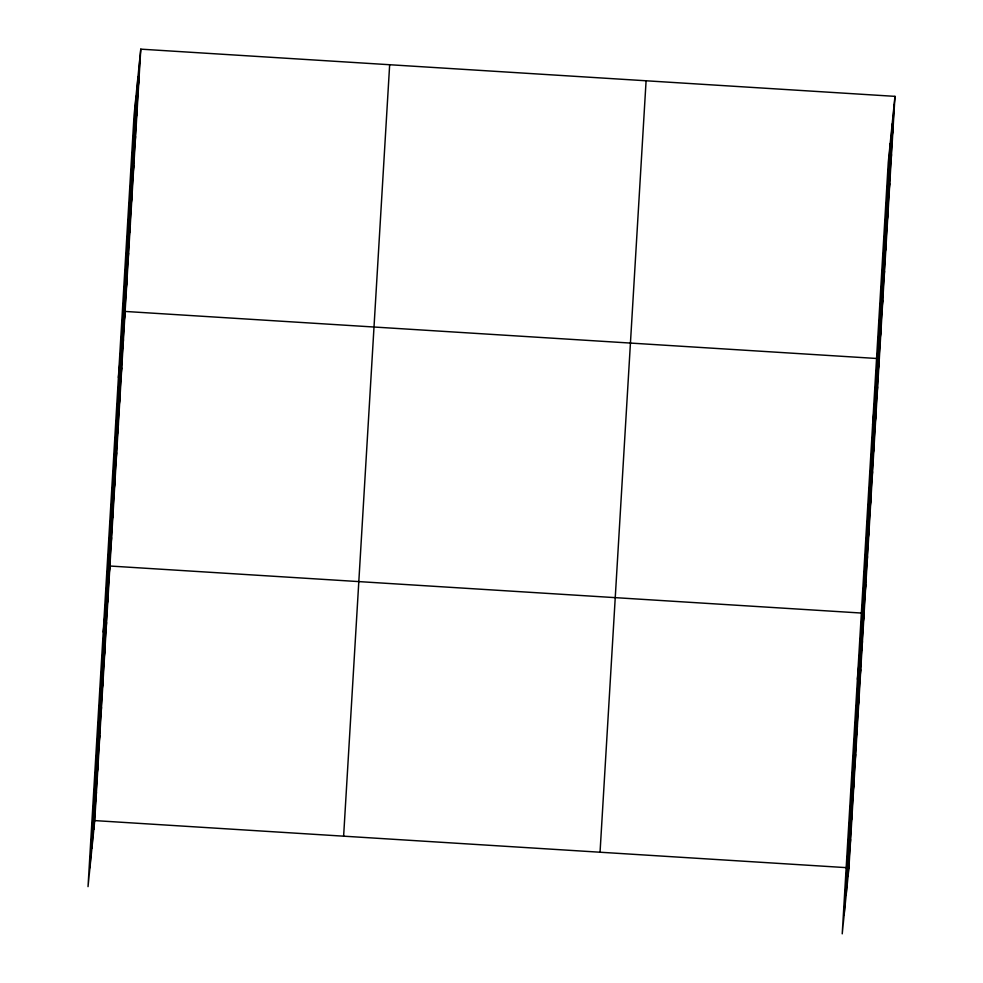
<?xml version="1.0" encoding="UTF-8"?>
<svg xmlns="http://www.w3.org/2000/svg" width="983" height="983" viewBox="0 0 983 983"><rect width="100%" height="100%" fill="white"/><g stroke="black" fill="none" stroke-linecap="round" stroke-linejoin="round"><path stroke-width="1.47" d="M89.957 867.706L135.998 96.248M91.935 848.182L137.976 76.735M93.864 829.234L139.905 57.788M140.778 49.15L134.069 115.195L88.028 886.641L94.737 820.596L140.778 49.15L894.972 96.359L848.931 867.805L842.222 933.85L888.263 162.404L894.972 96.359M343.62 836.177L389.661 64.731M600.048 852.224L646.089 80.778M844.139 914.903L890.18 143.457M846.13 895.39L892.171 123.932M848.046 876.443L894.088 104.997M138.161 86.934L139.045 78.296M136.428 116.08L137.301 107.442M134.683 145.214L135.568 136.576M132.951 174.36L133.823 165.722M131.206 203.506L132.078 194.867M129.473 232.652L130.346 224.013M127.729 261.797L128.601 253.159M125.984 290.943L126.868 282.305M118.415 377.484L125.124 311.439L879.318 358.648L872.609 424.693M122.556 348.363L123.44 339.725M120.872 376.661L121.745 368.011M119.189 404.947L120.061 396.309M117.493 433.233L118.378 424.595M115.81 461.519L116.682 452.88M114.114 489.804L114.999 481.166M112.431 518.09L113.303 509.452M110.747 546.376L111.62 537.738M103.227 632.069L109.936 566.024L861.157 613.036M107.368 602.948L108.241 594.31M105.672 631.233L106.557 622.595M103.989 659.519L104.874 650.881M102.306 687.805L103.178 679.167M100.61 716.091L101.495 707.453M98.927 744.377L99.799 735.739M97.243 772.663L98.116 764.024M95.548 800.948L96.432 792.31M892.355 134.13L893.228 125.492M890.61 163.276L891.495 154.638M888.878 192.422L889.75 183.784M887.133 221.568L888.018 212.93M885.4 250.714L886.273 242.076M883.656 279.86L884.528 271.222M881.923 308.994L882.795 300.356M880.178 338.14L881.051 329.502M876.75 395.571L877.622 386.933M875.067 423.857L875.939 415.219M873.371 452.143L874.256 443.505M871.688 480.429L872.56 471.791M869.992 508.715L870.877 500.077M868.308 537.001L869.181 528.362M866.625 565.286L867.498 556.648M864.929 593.585L865.814 584.934M857.409 679.265L864.118 613.232M861.55 650.156L862.435 641.518M859.867 678.442L860.739 669.804M858.184 706.728L859.056 698.09M856.488 735.014L857.373 726.376M854.805 763.3L855.677 754.661M853.109 791.585L853.994 782.947M851.425 819.871L852.298 811.233M849.742 848.157L850.614 839.519M94.737 820.596L848.931 867.805"/></g></svg>
